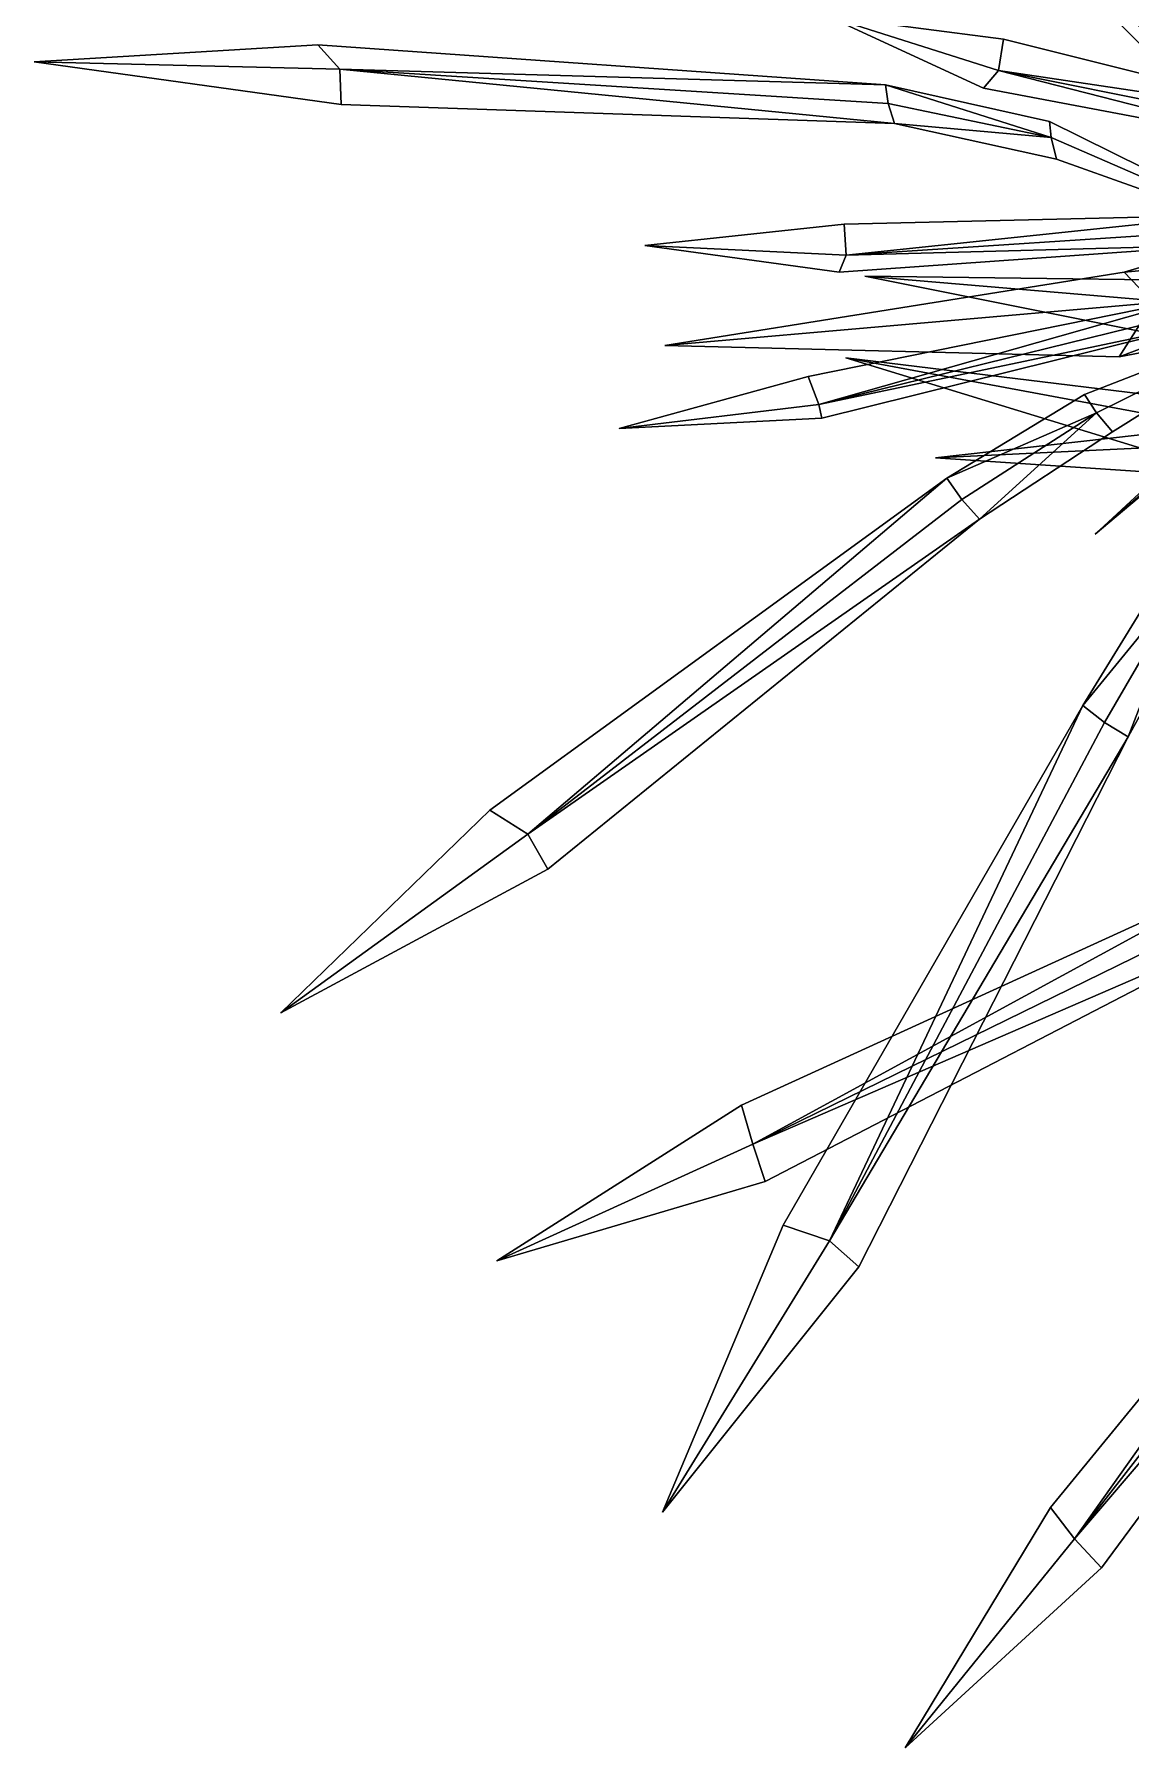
# Model space of a CAD drawing. Header units: metres. Extents: x -544 to 542, y -646 to 594.
# Drawn here: x -544 to -180, y -556 to 12 of the extents above; entities that cross this region are included whole.
import ezdxf

# ---------------------------------------------------------------- set-up
doc = ezdxf.new("R2010")
doc.units = ezdxf.units.M

msp = doc.modelspace()

# ---------------------------------------------------------------- linework, layer by layer
at = {"layer": 'Newplan_Leaf', "color": 3}
for points in [[(-192.2721, 31.1627, 388.2654), (-190.7989, 34.3685, 381.3262), (-121.497, -46.6842, 344.6869)], [(-192.2721, 31.1627, 388.2654), (-121.497, -46.6842, 344.6869), (-190.7989, 34.3685, 381.3262)], [(-121.497, -46.6842, 344.6869), (-193.0116, 25.0568, 393.6971), (-192.2721, 31.1627, 388.2654)], [(-121.497, -46.6842, 344.6869), (-192.2721, 31.1627, 388.2654), (-193.0116, 25.0568, 393.6971)], [(-280.414, 17.9712, 631.2611), (-223.8633, 0.03745, 598.1595), (-228.8719, -5.8604, 594.7433)], [(-280.414, 17.9712, 631.2611), (-228.8719, -5.8604, 594.7433), (-223.8633, 0.03745, 598.1595)], [(-280.414, 17.9712, 631.2611), (-222.2319, 10.4696, 598.6987), (-223.8633, 0.03745, 598.1595)], [(-280.414, 17.9712, 631.2611), (-223.8633, 0.03745, 598.1595), (-222.2319, 10.4696, 598.6987)], [(-543.5776, 2.8573, 578.8412), (-449.5182, 8.5337, 529.6569), (-442.307, 0.522, 542.4774)], [(-543.5776, 2.8573, 578.8412), (-442.307, 0.522, 542.4774), (-449.5182, 8.5337, 529.6569)], [(-261.4095, -4.7161, 443.5799), (-442.307, 0.522, 542.4774), (-449.5182, 8.5337, 529.6569)], [(-261.4095, -4.7161, 443.5799), (-449.5182, 8.5337, 529.6569), (-442.307, 0.522, 542.4774)], [(-116.5854, -16.01966, 526.1871), (-223.8633, 0.03745, 598.1595), (-222.2319, 10.4696, 598.6987)], [(-116.5854, -16.01966, 526.1871), (-222.2319, 10.4696, 598.6987), (-223.8633, 0.03745, 598.1595)], [(-543.5776, 2.8573, 578.8412), (-442.307, 0.522, 542.4774), (-441.8712, -11.2356, 548.89)], [(-543.5776, 2.8573, 578.8412), (-441.8712, -11.2356, 548.89), (-442.307, 0.522, 542.4774)], [(-258.3348, -17.551, 456.2383), (-442.307, 0.522, 542.4774), (-260.4249, -10.9074, 450.3613)], [(-258.3348, -17.551, 456.2383), (-260.4249, -10.9074, 450.3613), (-442.307, 0.522, 542.4774)], [(-260.4249, -10.9074, 450.3613), (-442.307, 0.522, 542.4774), (-261.4095, -4.7161, 443.5799)], [(-260.4249, -10.9074, 450.3613), (-261.4095, -4.7161, 443.5799), (-442.307, 0.522, 542.4774)], [(-258.3348, -17.551, 456.2383), (-441.8712, -11.2356, 548.89), (-442.307, 0.522, 542.4774)], [(-258.3348, -17.551, 456.2383), (-442.307, 0.522, 542.4774), (-441.8712, -11.2356, 548.89)], [(-121.8674, -26.05462, 524.0317), (-228.8719, -5.8604, 594.7433), (-223.8633, 0.03745, 598.1595)], [(-121.8674, -26.05462, 524.0317), (-223.8633, 0.03745, 598.1595), (-228.8719, -5.8604, 594.7433)], [(-121.8674, -26.05462, 524.0317), (-223.8633, 0.03745, 598.1595), (-119.5124, -21.01182, 525.485)], [(-121.8674, -26.05462, 524.0317), (-119.5124, -21.01182, 525.485), (-223.8633, 0.03745, 598.1595)], [(-119.5124, -21.01182, 525.485), (-223.8633, 0.03745, 598.1595), (-116.5854, -16.01966, 526.1871)], [(-119.5124, -21.01182, 525.485), (-116.5854, -16.01966, 526.1871), (-223.8633, 0.03745, 598.1595)], [(-206.4501, -22.1312, 417.7143), (-260.4249, -10.9074, 450.3613), (-261.4095, -4.7161, 443.5799)], [(-206.4501, -22.1312, 417.7143), (-261.4095, -4.7161, 443.5799), (-260.4249, -10.9074, 450.3613)], [(-206.4501, -22.1312, 417.7143), (-261.4095, -4.7161, 443.5799), (-206.9395, -16.866, 412.0014)], [(-206.4501, -22.1312, 417.7143), (-206.9395, -16.866, 412.0014), (-261.4095, -4.7161, 443.5799)], [(-258.3348, -17.551, 456.2383), (-260.4249, -10.9074, 450.3613), (-206.4501, -22.1312, 417.7143)], [(-258.3348, -17.551, 456.2383), (-206.4501, -22.1312, 417.7143), (-260.4249, -10.9074, 450.3613)], [(-206.4501, -22.1312, 417.7143), (-206.9395, -16.866, 412.0014), (-122.8264, -58.5193, 349.5136)], [(-206.4501, -22.1312, 417.7143), (-122.8264, -58.5193, 349.5136), (-206.9395, -16.866, 412.0014)], [(-204.6316, -29.3884, 421.0847), (-258.3348, -17.551, 456.2383), (-206.4501, -22.1312, 417.7143)], [(-204.6316, -29.3884, 421.0847), (-206.4501, -22.1312, 417.7143), (-258.3348, -17.551, 456.2383)], [(-122.8264, -58.5193, 349.5136), (-204.6316, -29.3884, 421.0847), (-206.4501, -22.1312, 417.7143)], [(-122.8264, -58.5193, 349.5136), (-206.4501, -22.1312, 417.7143), (-204.6316, -29.3884, 421.0847)], [(-341.1108, -57.9439, 532.8701), (-275.0749, -50.9525, 523.2714), (-274.3679, -61.1597, 520.6075)], [(-341.1108, -57.9439, 532.8701), (-274.3679, -61.1597, 520.6075), (-275.0749, -50.9525, 523.2714)], [(-148.1494, -47.9197, 491.6248), (-274.3679, -61.1597, 520.6075), (-275.0749, -50.9525, 523.2714)], [(-148.1494, -47.9197, 491.6248), (-275.0749, -50.9525, 523.2714), (-274.3679, -61.1597, 520.6075)], [(-149.6381, -52.9848, 489.1529), (-274.3679, -61.1597, 520.6075), (-148.1494, -47.9197, 491.6248)], [(-149.6381, -52.9848, 489.1529), (-148.1494, -47.9197, 491.6248), (-274.3679, -61.1597, 520.6075)], [(-150.3365, -57.8682, 486.1944), (-274.3679, -61.1597, 520.6075), (-149.6381, -52.9848, 489.1529)], [(-150.3365, -57.8682, 486.1944), (-149.6381, -52.9848, 489.1529), (-274.3679, -61.1597, 520.6075)], [(-341.1108, -57.9439, 532.8701), (-274.3679, -61.1597, 520.6075), (-276.6818, -66.7984, 514.7429)], [(-341.1108, -57.9439, 532.8701), (-276.6818, -66.7984, 514.7429), (-274.3679, -61.1597, 520.6075)], [(-150.3365, -57.8682, 486.1944), (-276.6818, -66.7984, 514.7429), (-274.3679, -61.1597, 520.6075)], [(-150.3365, -57.8682, 486.1944), (-274.3679, -61.1597, 520.6075), (-276.6818, -66.7984, 514.7429)], [(-159.9529, -75.6673, 444.0408), (-283.4138, -110.6937, 422.2008), (-286.9479, -101.4492, 425.9201)], [(-159.9529, -75.6673, 444.0408), (-286.9479, -101.4492, 425.9201), (-283.4138, -110.6937, 422.2008)], [(-159.5054, -80.2479, 440.463), (-283.4138, -110.6937, 422.2008), (-159.9529, -75.6673, 444.0408)], [(-159.5054, -80.2479, 440.463), (-159.9529, -75.6673, 444.0408), (-283.4138, -110.6937, 422.2008)], [(-191.4517, -113.5069, 431.1878), (-195.3574, -107.3648, 428.4273), (-118.6647, -77.5321, 351.3366)], [(-191.4517, -113.5069, 431.1878), (-118.6647, -77.5321, 351.3366), (-195.3574, -107.3648, 428.4273)], [(-118.6647, -77.5321, 351.3366), (-186.107, -119.7276, 430.9242), (-191.4517, -113.5069, 431.1878)], [(-118.6647, -77.5321, 351.3366), (-191.4517, -113.5069, 431.1878), (-186.107, -119.7276, 430.9242)], [(-158.2011, -84.4493, 436.757), (-283.4138, -110.6937, 422.2008), (-159.5054, -80.2479, 440.463)], [(-158.2011, -84.4493, 436.757), (-159.5054, -80.2479, 440.463), (-283.4138, -110.6937, 422.2008)], [(-158.2011, -84.4493, 436.757), (-282.4698, -115.223, 415.1201), (-283.4138, -110.6937, 422.2008)], [(-158.2011, -84.4493, 436.757), (-283.4138, -110.6937, 422.2008), (-282.4698, -115.223, 415.1201)], [(-349.6505, -118.6683, 409.3779), (-286.9479, -101.4492, 425.9201), (-283.4138, -110.6937, 422.2008)], [(-349.6505, -118.6683, 409.3779), (-283.4138, -110.6937, 422.2008), (-286.9479, -101.4492, 425.9201)], [(-191.4517, -113.5069, 431.1878), (-241.0585, -135.1411, 463.8065), (-195.3574, -107.3648, 428.4273)], [(-191.4517, -113.5069, 431.1878), (-195.3574, -107.3648, 428.4273), (-241.0585, -135.1411, 463.8065)], [(-349.6505, -118.6683, 409.3779), (-283.4138, -110.6937, 422.2008), (-282.4698, -115.223, 415.1201)], [(-349.6505, -118.6683, 409.3779), (-282.4698, -115.223, 415.1201), (-283.4138, -110.6937, 422.2008)], [(-191.4517, -113.5069, 431.1878), (-236.0897, -142.1962, 467.0967), (-241.0585, -135.1411, 463.8065)], [(-191.4517, -113.5069, 431.1878), (-241.0585, -135.1411, 463.8065), (-236.0897, -142.1962, 467.0967)], [(-230.1711, -148.7517, 469.3415), (-236.0897, -142.1962, 467.0967), (-191.4517, -113.5069, 431.1878)], [(-230.1711, -148.7517, 469.3415), (-191.4517, -113.5069, 431.1878), (-236.0897, -142.1962, 467.0967)], [(-186.107, -119.7276, 430.9242), (-230.1711, -148.7517, 469.3415), (-191.4517, -113.5069, 431.1878)], [(-186.107, -119.7276, 430.9242), (-191.4517, -113.5069, 431.1878), (-230.1711, -148.7517, 469.3415)], [(-191.8525, -153.6514, 125.065), (-156.9322, -121.4123, 129.7043), (-156.3218, -123.8365, 135.0985)], [(-191.8525, -153.6514, 125.065), (-156.3218, -123.8365, 135.0985), (-156.9322, -121.4123, 129.7043)], [(-191.8525, -153.6514, 125.065), (-156.2562, -122.826, 122.4397), (-156.9322, -121.4123, 129.7043)], [(-191.8525, -153.6514, 125.065), (-156.9322, -121.4123, 129.7043), (-156.2562, -122.826, 122.4397)], [(-241.0585, -135.1411, 463.8065), (-379.9353, -253.1416, 560.3526), (-392.5511, -245.2541, 552.6594)], [(-241.0585, -135.1411, 463.8065), (-392.5511, -245.2541, 552.6594), (-379.9353, -253.1416, 560.3526)], [(-236.0897, -142.1962, 467.0967), (-379.9353, -253.1416, 560.3526), (-241.0585, -135.1411, 463.8065)], [(-236.0897, -142.1962, 467.0967), (-241.0585, -135.1411, 463.8065), (-379.9353, -253.1416, 560.3526)], [(-230.1711, -148.7517, 469.3415), (-379.9353, -253.1416, 560.3526), (-236.0897, -142.1962, 467.0967)], [(-230.1711, -148.7517, 469.3415), (-236.0897, -142.1962, 467.0967), (-379.9353, -253.1416, 560.3526)], [(-230.1711, -148.7517, 469.3415), (-373.2717, -264.7561, 560.8568), (-379.9353, -253.1416, 560.3526)], [(-230.1711, -148.7517, 469.3415), (-379.9353, -253.1416, 560.3526), (-373.2717, -264.7561, 560.8568)], [(-159.7404, -166.1753, 417.2308), (-195.956, -210.4533, 444.0774), (-165.6012, -161.087, 416.6299)], [(-159.7404, -166.1753, 417.2308), (-165.6012, -161.087, 416.6299), (-195.956, -210.4533, 444.0774)], [(-159.7404, -166.1753, 417.2308), (-188.7506, -216.1769, 444.8591), (-195.956, -210.4533, 444.0774)], [(-159.7404, -166.1753, 417.2308), (-195.956, -210.4533, 444.0774), (-188.7506, -216.1769, 444.8591)], [(-180.9344, -220.8609, 444.7515), (-188.7506, -216.1769, 444.8591), (-159.7404, -166.1753, 417.2308)], [(-180.9344, -220.8609, 444.7515), (-159.7404, -166.1753, 417.2308), (-188.7506, -216.1769, 444.8591)], [(-152.9098, -170.0561, 414.8612), (-180.9344, -220.8609, 444.7515), (-159.7404, -166.1753, 417.2308)], [(-152.9098, -170.0561, 414.8612), (-159.7404, -166.1753, 417.2308), (-180.9344, -220.8609, 444.7515)], [(-195.956, -210.4533, 444.0774), (-279.9578, -388.0066, 506.9309), (-295.2522, -382.761, 502.5584)], [(-195.956, -210.4533, 444.0774), (-295.2522, -382.761, 502.5584), (-279.9578, -388.0066, 506.9309)], [(-188.7506, -216.1769, 444.8591), (-279.9578, -388.0066, 506.9309), (-195.956, -210.4533, 444.0774)], [(-188.7506, -216.1769, 444.8591), (-195.956, -210.4533, 444.0774), (-279.9578, -388.0066, 506.9309)], [(-180.9344, -220.8609, 444.7515), (-279.9578, -388.0066, 506.9309), (-188.7506, -216.1769, 444.8591)], [(-180.9344, -220.8609, 444.7515), (-188.7506, -216.1769, 444.8591), (-279.9578, -388.0066, 506.9309)], [(-180.9344, -220.8609, 444.7515), (-270.2074, -396.5767, 503.6086), (-279.9578, -388.0066, 506.9309)], [(-180.9344, -220.8609, 444.7515), (-279.9578, -388.0066, 506.9309), (-270.2074, -396.5767, 503.6086)], [(-461.864, -312.464, 597.1234), (-392.5511, -245.2541, 552.6594), (-379.9353, -253.1416, 560.3526)], [(-461.864, -312.464, 597.1234), (-379.9353, -253.1416, 560.3526), (-392.5511, -245.2541, 552.6594)], [(-461.864, -312.464, 597.1234), (-379.9353, -253.1416, 560.3526), (-373.2717, -264.7561, 560.8568)], [(-461.864, -312.464, 597.1234), (-373.2717, -264.7561, 560.8568), (-379.9353, -253.1416, 560.3526)], [(-138.3315, -264.9806, 75.775), (-305.3555, -355.9345, 8.3453), (-309.1151, -342.9689, -0.9463)], [(-138.3315, -264.9806, 75.775), (-309.1151, -342.9689, -0.9463), (-305.3555, -355.9345, 8.3453)], [(-137.1289, -273.662, 77.9738), (-305.3555, -355.9345, 8.3453), (-138.3315, -264.9806, 75.775)], [(-137.1289, -273.662, 77.9738), (-138.3315, -264.9806, 75.775), (-305.3555, -355.9345, 8.3453)], [(-134.5369, -281.8831, 80.2528), (-305.3555, -355.9345, 8.3453), (-137.1289, -273.662, 77.9738)], [(-134.5369, -281.8831, 80.2528), (-137.1289, -273.662, 77.9738), (-305.3555, -355.9345, 8.3453)], [(-134.5369, -281.8831, 80.2528), (-301.209, -368.3614, 7.8265), (-305.3555, -355.9345, 8.3453)], [(-134.5369, -281.8831, 80.2528), (-305.3555, -355.9345, 8.3453), (-301.209, -368.3614, 7.8265)], [(-91.8998, -336.4332, 59.00504), (-198.7208, -486.8459, -22.7365), (-206.6786, -476.3784, -32.5183)], [(-91.8998, -336.4332, 59.00504), (-206.6786, -476.3784, -32.5183), (-198.7208, -486.8459, -22.7365)], [(-87.3902, -343.8798, 61.4256), (-198.7208, -486.8459, -22.7365), (-91.8998, -336.4332, 59.00504)], [(-87.3902, -343.8798, 61.4256), (-91.8998, -336.4332, 59.00504), (-198.7208, -486.8459, -22.7365)], [(-390.2309, -394.6647, -40.4929), (-309.1151, -342.9689, -0.9463), (-305.3555, -355.9345, 8.3453)], [(-390.2309, -394.6647, -40.4929), (-305.3555, -355.9345, 8.3453), (-309.1151, -342.9689, -0.9463)], [(-81.8241, -350.3312, 64.0517), (-198.7208, -486.8459, -22.7365), (-87.3902, -343.8798, 61.4256)], [(-81.8241, -350.3312, 64.0517), (-87.3902, -343.8798, 61.4256), (-198.7208, -486.8459, -22.7365)], [(-81.8241, -350.3312, 64.0517), (-189.7363, -496.3941, -22.6908), (-198.7208, -486.8459, -22.7365)], [(-81.8241, -350.3312, 64.0517), (-198.7208, -486.8459, -22.7365), (-189.7363, -496.3941, -22.6908)], [(-390.2309, -394.6647, -40.4929), (-305.3555, -355.9345, 8.3453), (-301.209, -368.3614, 7.8265)], [(-390.2309, -394.6647, -40.4929), (-301.209, -368.3614, 7.8265), (-305.3555, -355.9345, 8.3453)], [(-335.2757, -477.9209, 527.8805), (-295.2522, -382.761, 502.5584), (-279.9578, -388.0066, 506.9309)], [(-335.2757, -477.9209, 527.8805), (-279.9578, -388.0066, 506.9309), (-295.2522, -382.761, 502.5584)], [(-335.2757, -477.9209, 527.8805), (-279.9578, -388.0066, 506.9309), (-270.2074, -396.5767, 503.6086)], [(-335.2757, -477.9209, 527.8805), (-270.2074, -396.5767, 503.6086), (-279.9578, -388.0066, 506.9309)], [(-254.7905, -556.0766, -78.8821), (-206.6786, -476.3784, -32.5183), (-198.7208, -486.8459, -22.7365)], [(-254.7905, -556.0766, -78.8821), (-198.7208, -486.8459, -22.7365), (-206.6786, -476.3784, -32.5183)], [(-254.7905, -556.0766, -78.8821), (-198.7208, -486.8459, -22.7365), (-189.7363, -496.3941, -22.6908)], [(-254.7905, -556.0766, -78.8821), (-189.7363, -496.3941, -22.6908), (-198.7208, -486.8459, -22.7365)]]:
    msp.add_3dface(points, dxfattribs=at)
at = {"layer": 'Newplan_Mrstm', "color": 3}
for points in [[(-86.1634, -57.9547, 402.4265), (-182.2039, -66.7777, 504.3392), (-90.708, -39.5797, 407.4276)], [(-86.1634, -57.9547, 402.4265), (-90.708, -39.5797, 407.4276), (-182.2039, -66.7777, 504.3392)], [(-91.5156, -77.2124, 397.482), (-183.8464, -94.9461, 496.0218), (-86.1634, -57.9547, 402.4265)], [(-91.5156, -77.2124, 397.482), (-86.1634, -57.9547, 402.4265), (-183.8464, -94.9461, 496.0218)], [(-86.1634, -57.9547, 402.4265), (-183.8464, -94.9461, 496.0218), (-172.5361, -76.9468, 497.0693)], [(-86.1634, -57.9547, 402.4265), (-172.5361, -76.9468, 497.0693), (-183.8464, -94.9461, 496.0218)], [(-172.5361, -76.9468, 497.0693), (-182.2039, -66.7777, 504.3392), (-86.1634, -57.9547, 402.4265)], [(-172.5361, -76.9468, 497.0693), (-86.1634, -57.9547, 402.4265), (-182.2039, -66.7777, 504.3392)], [(-334.4946, -91.1035, 482.0358), (-182.2039, -66.7777, 504.3392), (-172.5361, -76.9468, 497.0693)], [(-334.4946, -91.1035, 482.0358), (-172.5361, -76.9468, 497.0693), (-182.2039, -66.7777, 504.3392)], [(-121.3767, -97.5654, 654.8272), (-268.2387, -68.1092, 676.4866), (-107.2928, -81.7544, 652.6707)], [(-121.3767, -97.5654, 654.8272), (-107.2928, -81.7544, 652.6707), (-268.2387, -68.1092, 676.4866)], [(-268.2387, -68.1092, 676.4866), (-113.129, -70.1805, 661.7101), (-107.2928, -81.7544, 652.6707)], [(-268.2387, -68.1092, 676.4866), (-107.2928, -81.7544, 652.6707), (-113.129, -70.1805, 661.7101)], [(-183.8464, -94.9461, 496.0218), (-334.4946, -91.1035, 482.0358), (-172.5361, -76.9468, 497.0693)], [(-183.8464, -94.9461, 496.0218), (-172.5361, -76.9468, 497.0693), (-334.4946, -91.1035, 482.0358)], [(-131.9753, -138.8609, 670.6083), (-274.4622, -95.2311, 697.0499), (-116.0525, -124.7384, 670.7317)], [(-131.9753, -138.8609, 670.6083), (-116.0525, -124.7384, 670.7317), (-274.4622, -95.2311, 697.0499)], [(-274.4622, -95.2311, 697.0499), (-120.5632, -113.9887, 681.4006), (-116.0525, -124.7384, 670.7317)], [(-274.4622, -95.2311, 697.0499), (-116.0525, -124.7384, 670.7317), (-120.5632, -113.9887, 681.4006)], [(-244.8156, -128.3358, 621.1711), (-91.445, -111.1446, 599.6404), (-84.9441, -120.7559, 588.9125)], [(-244.8156, -128.3358, 621.1711), (-84.9441, -120.7559, 588.9125), (-91.445, -111.1446, 599.6404)], [(-97.1364, -138.1892, 589.564), (-244.8156, -128.3358, 621.1711), (-84.9441, -120.7559, 588.9125)], [(-97.1364, -138.1892, 589.564), (-84.9441, -120.7559, 588.9125), (-244.8156, -128.3358, 621.1711)]]:
    msp.add_3dface(points, dxfattribs=at)

doc.saveas('drawing.dxf')
